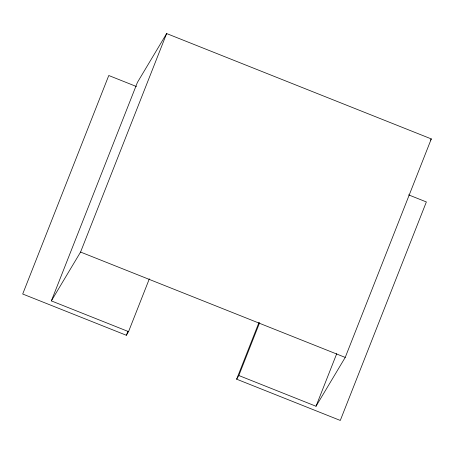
<?xml version="1.0" encoding="UTF-8"?>
<svg xmlns="http://www.w3.org/2000/svg" width="454" height="454" viewBox="0 0 454 454"><rect width="100%" height="100%" fill="white"/><g stroke="black" fill="none" stroke-linecap="round" stroke-linejoin="round"><path stroke-width="0.68" d="M149.338 278.847L128.55 331.619L51.359 300.889L137.426 82.384L166.641 33.556L431.3 138.913L345.227 357.417L316.018 406.251L238.827 375.52L236.636 379.181L340.29 420.444L426.363 201.945L408.572 194.862M51.359 300.889L80.568 252.055L166.641 33.556M136.444 86.527L108.773 75.512L22.7 294.016L126.36 335.279L127.92 331.324M236.636 379.181L258.979 322.454M238.827 375.52L259.614 322.749M316.018 406.251L336.755 353.598M126.36 335.279L128.55 331.619M430.579 140.116L431.3 138.913M80.568 252.055L345.227 357.417"/></g></svg>
